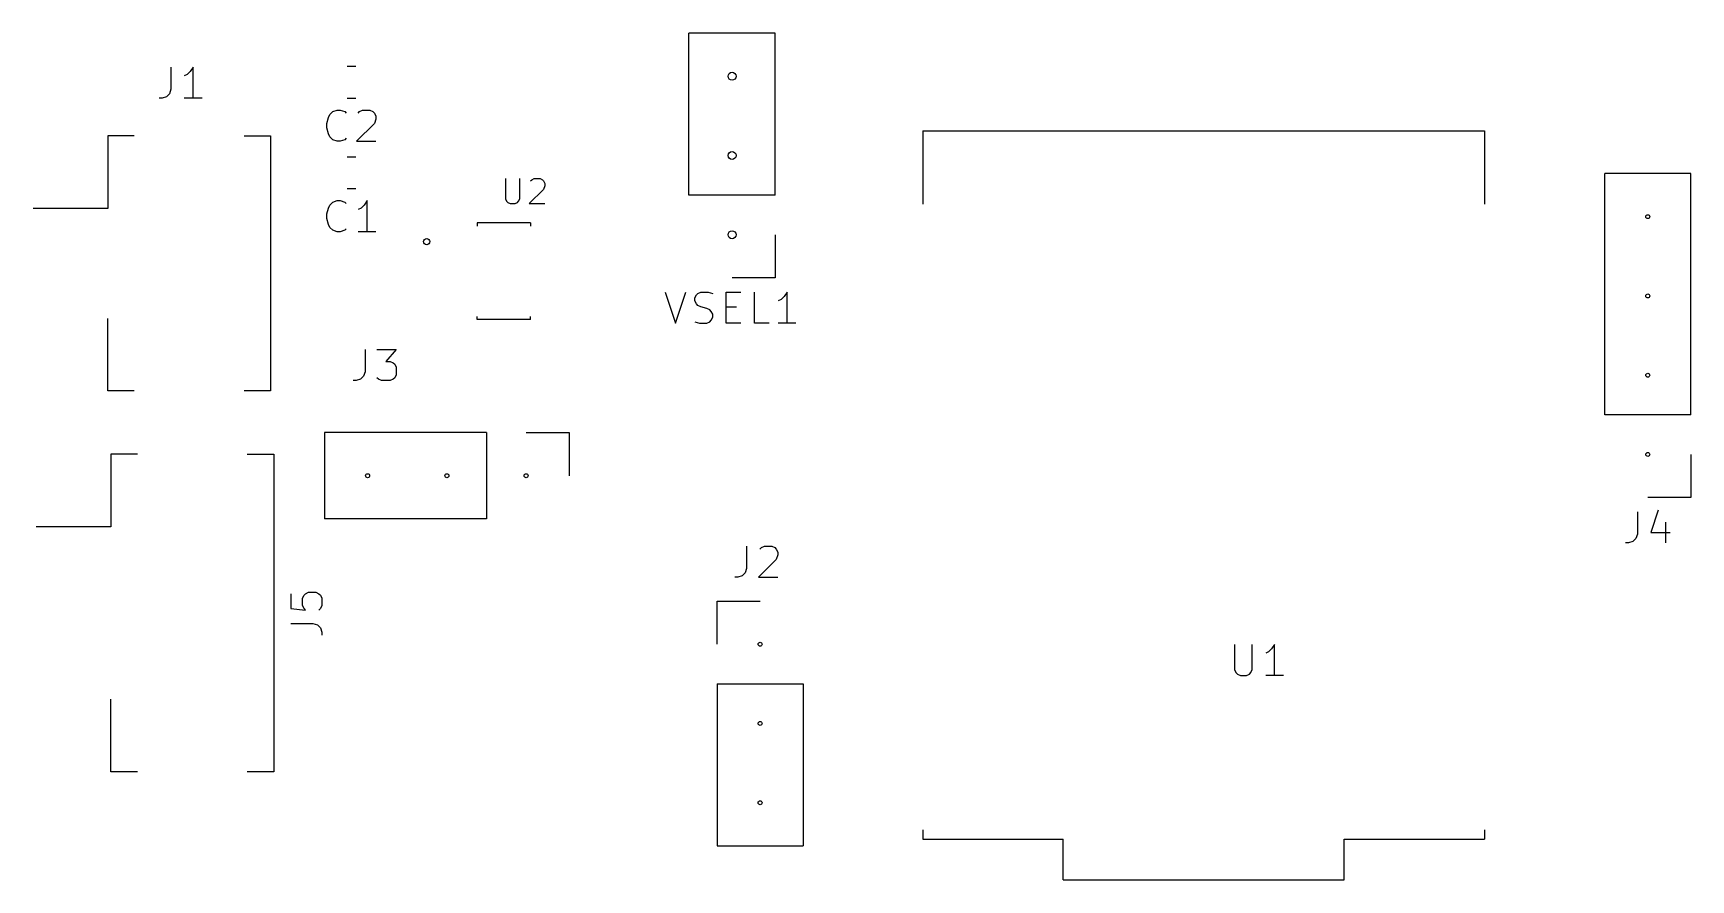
# Model space of a CAD drawing. Extents: x 0.5 to 53.6, y -30.8 to -3.6.
import ezdxf

# ---------------------------------------------------------------- set-up
doc = ezdxf.new("R2010")
doc.units = 0
doc.layers.add('BLACK', color=7, linetype='CONTINUOUS')
doc.layers.add('LYELLOW', color=51, linetype='CONTINUOUS')

msp = doc.modelspace()

# ---------------------------------------------------------------- linework, layer by layer
at = {"layer": 'BLACK'}
for centre, radius in [((22.9, -5), 0.127), ((22.9, -7.54), 0.127), ((52.25, -9.5), 0.0635), ((22.9, -10.08), 0.127), ((52.25, -12.04), 0.0635), ((52.25, -14.58), 0.0635), ((52.25, -17.12), 0.0635), ((11.22, -17.8), 0.0635), ((13.76, -17.8), 0.0635), ((16.3, -17.8), 0.0635), ((23.8, -23.2), 0.0635), ((23.8, -25.74), 0.0635), ((23.8, -28.28), 0.0635)]:
    msp.add_circle(centre, radius, dxfattribs=at)
at = {"layer": 'LYELLOW', "linetype": 'CONTINUOUS'}
for p, q in [((21.52, -8.81), (21.52, -3.62)), ((24.28, -3.62), (21.52, -3.62)), ((24.28, -8.81), (24.28, -3.62)), ((4.916666, -4.704819), (4.916666, -5.419104)), ((5.630952, -4.704819), (5.535714, -4.847676)), ((5.630952, -5.704819), (5.630952, -4.704819)), ((10.84058, -4.69), (10.55942, -4.69)), ((5.440476, -4.942914), (5.345238, -4.990533)), ((5.535714, -4.847676), (5.440476, -4.942914)), ((4.630952, -5.704819), (4.535714, -5.704819)), ((4.773809, -5.6572), (4.630952, -5.704819)), ((4.869047, -5.561961), (4.773809, -5.6572)), ((4.916666, -5.419104), (4.869047, -5.561961)), ((5.916666, -5.704819), (5.345238, -5.704819)), ((10.84058, -5.71), (10.55942, -5.71)), ((9.914286, -6.51339), (9.961905, -6.322914)), ((9.961905, -6.322914), (10.009524, -6.227676)), ((10.009524, -6.227676), (10.104762, -6.132438)), ((10.104762, -6.132438), (10.247619, -6.084819)), ((10.247619, -6.084819), (10.342857, -6.084819)), ((10.342857, -6.084819), (10.485714, -6.132438)), ((10.485714, -6.132438), (10.533333, -6.180057)), ((10.914286, -6.180057), (10.961905, -6.132438)), ((10.961905, -6.132438), (11.057143, -6.084819)), ((11.057143, -6.084819), (11.295238, -6.084819)), ((11.295238, -6.084819), (11.390476, -6.132438)), ((11.390476, -6.132438), (11.438095, -6.180057)), ((11.438095, -6.180057), (11.485714, -6.275295)), ((11.485714, -6.370533), (11.438095, -6.51339)), ((11.485714, -6.275295), (11.485714, -6.370533)), ((9.914286, -6.656247), (9.914286, -6.51339)), ((9.961905, -6.846723), (9.914286, -6.656247)), ((10.009524, -6.941961), (9.961905, -6.846723)), ((11.438095, -6.51339), (10.866667, -7.084819)), ((29.015, -6.75), (29.015, -9.1)), ((29.015, -6.75), (47.015, -6.75)), ((47.015, -6.75), (47.015, -9.1)), ((2.89, -6.915), (2.89, -9.24)), ((3.74, -6.915), (2.89, -6.915)), ((7.26, -6.915), (8.11, -6.915)), ((8.11, -6.915), (8.11, -15.085)), ((10.104762, -7.0372), (10.009524, -6.941961)), ((10.247619, -7.084819), (10.104762, -7.0372)), ((10.342857, -7.084819), (10.247619, -7.084819)), ((10.485714, -7.0372), (10.342857, -7.084819)), ((10.533333, -6.98958), (10.485714, -7.0372)), ((10.866667, -7.084819), (11.485714, -7.084819)), ((10.84058, -7.59), (10.55942, -7.59)), ((15.637892, -8.280592), (15.637892, -8.93034)), ((16.096538, -8.93034), (16.096538, -8.280592)), ((16.440521, -8.357033), (16.478742, -8.318812)), ((16.478742, -8.318812), (16.555183, -8.280592)), ((16.555183, -8.280592), (16.746285, -8.280592)), ((16.746285, -8.280592), (16.822726, -8.318812)), ((16.822726, -8.318812), (16.860947, -8.357033)), ((16.860947, -8.357033), (16.899167, -8.433474)), ((16.899167, -8.433474), (16.899167, -8.509915)), ((50.87, -15.85), (50.87, -8.12)), ((53.63, -8.12), (50.87, -8.12)), ((53.63, -15.85), (53.63, -8.12)), ((10.104762, -9.032438), (10.247619, -8.984819)), ((10.247619, -8.984819), (10.342857, -8.984819)), ((10.342857, -8.984819), (10.485714, -9.032438)), ((10.84058, -8.61), (10.55942, -8.61)), ((11.2, -8.984819), (11.104762, -9.127676)), ((11.2, -9.984819), (11.2, -8.984819)), ((15.637892, -8.93034), (15.676112, -9.006781)), ((15.676112, -9.006781), (15.714333, -9.045002)), ((16.020097, -9.045002), (16.058317, -9.006781)), ((16.058317, -9.006781), (16.096538, -8.93034)), ((16.860947, -8.624576), (16.402301, -9.083222)), ((16.899167, -8.509915), (16.860947, -8.624576)), ((24.28, -8.81), (21.52, -8.81)), ((2.89, -9.24), (0.5, -9.24)), ((9.914286, -9.41339), (9.961905, -9.222914)), ((9.914286, -9.556247), (9.914286, -9.41339)), ((9.961905, -9.746723), (9.914286, -9.556247)), ((9.961905, -9.222914), (10.009524, -9.127676)), ((10.009524, -9.127676), (10.104762, -9.032438)), ((10.485714, -9.032438), (10.533333, -9.080057)), ((11.009524, -9.222914), (10.914286, -9.270533)), ((11.104762, -9.127676), (11.009524, -9.222914)), ((15.714333, -9.045002), (15.790774, -9.083222)), ((15.790774, -9.083222), (15.943656, -9.083222)), ((15.943656, -9.083222), (16.020097, -9.045002)), ((16.402301, -9.083222), (16.899167, -9.083222)), ((10.009524, -9.841961), (9.961905, -9.746723)), ((10.104762, -9.9372), (10.009524, -9.841961)), ((10.247619, -9.984819), (10.104762, -9.9372)), ((10.342857, -9.984819), (10.247619, -9.984819)), ((10.485714, -9.9372), (10.342857, -9.984819)), ((10.533333, -9.88958), (10.485714, -9.9372)), ((11.485714, -9.984819), (10.914286, -9.984819)), ((14.735, -9.7), (14.735, -9.8)), ((16.435, -9.7), (14.735, -9.7)), ((16.435, -9.7), (16.435, -9.8)), ((24.28, -10.08), (24.28, -11.46)), ((24.28, -11.46), (22.9, -11.46)), ((20.757143, -11.914819), (21.090476, -12.914819)), ((21.090476, -12.914819), (21.423809, -11.914819)), ((21.709524, -12.105295), (21.757143, -12.010057)), ((21.709524, -12.200533), (21.709524, -12.105295)), ((21.757143, -12.295771), (21.709524, -12.200533)), ((21.757143, -12.010057), (21.804762, -11.962438)), ((21.804762, -11.962438), (21.9, -11.914819)), ((21.9, -11.914819), (22.138095, -11.914819)), ((22.138095, -11.914819), (22.280952, -11.962438)), ((22.709524, -12.914819), (22.709524, -11.914819)), ((22.709524, -11.914819), (23.185714, -11.914819)), ((23.614286, -12.914819), (23.614286, -11.914819)), ((24.471429, -12.152914), (24.376191, -12.200533)), ((24.566667, -12.057676), (24.471429, -12.152914)), ((24.661905, -11.914819), (24.566667, -12.057676)), ((24.661905, -12.914819), (24.661905, -11.914819)), ((14.735, -12.8), (14.735, -12.7)), ((16.435, -12.8), (16.435, -12.7)), ((21.804762, -12.34339), (21.757143, -12.295771)), ((21.9, -12.391009), (21.804762, -12.34339)), ((22.090476, -12.438628), (21.9, -12.391009)), ((22.185714, -12.486247), (22.090476, -12.438628)), ((22.233333, -12.533866), (22.185714, -12.486247)), ((22.280952, -12.629104), (22.233333, -12.533866)), ((22.233333, -12.81958), (22.280952, -12.724342)), ((22.280952, -12.724342), (22.280952, -12.629104)), ((22.709524, -12.391009), (23.042857, -12.391009)), ((2.89, -15.085), (2.89, -12.76)), ((16.435, -12.8), (14.735, -12.8)), ((21.709524, -12.8672), (21.852381, -12.914819)), ((21.852381, -12.914819), (22.090476, -12.914819)), ((22.090476, -12.914819), (22.185714, -12.8672)), ((22.185714, -12.8672), (22.233333, -12.81958)), ((23.185714, -12.914819), (22.709524, -12.914819)), ((24.090476, -12.914819), (23.614286, -12.914819)), ((24.947619, -12.914819), (24.376191, -12.914819)), ((11.136666, -13.754819), (11.136666, -14.469104)), ((11.517619, -13.754819), (12.136666, -13.754819)), ((12.136666, -13.754819), (11.803333, -14.135771)), ((11.803333, -14.135771), (11.94619, -14.135771)), ((11.94619, -14.135771), (12.041428, -14.18339)), ((12.041428, -14.18339), (12.089047, -14.231009)), ((12.089047, -14.231009), (12.136666, -14.326247)), ((12.136666, -14.326247), (12.136666, -14.564342)), ((10.850952, -14.754819), (10.755714, -14.754819)), ((10.993809, -14.7072), (10.850952, -14.754819)), ((11.089047, -14.611961), (10.993809, -14.7072)), ((11.136666, -14.469104), (11.089047, -14.611961)), ((11.565238, -14.7072), (11.517619, -14.65958)), ((11.660476, -14.754819), (11.565238, -14.7072)), ((11.94619, -14.754819), (11.660476, -14.754819)), ((12.041428, -14.7072), (11.94619, -14.754819)), ((12.089047, -14.65958), (12.041428, -14.7072)), ((12.136666, -14.564342), (12.089047, -14.65958)), ((3.74, -15.085), (2.89, -15.085)), ((8.11, -15.085), (7.26, -15.085)), ((53.63, -15.85), (50.87, -15.85)), ((9.84, -16.42), (9.84, -19.18)), ((15.03, -16.42), (9.84, -16.42)), ((15.03, -16.42), (15.03, -19.18)), ((16.3, -16.42), (17.68, -16.42)), ((17.68, -16.42), (17.68, -17.8)), ((2.99, -17.115), (2.99, -19.44)), ((3.84, -17.115), (2.99, -17.115)), ((7.36, -17.115), (8.21, -17.115)), ((8.21, -17.115), (8.21, -27.285)), ((53.63, -17.12), (53.63, -18.5)), ((53.63, -18.5), (52.25, -18.5)), ((51.916666, -18.954819), (51.916666, -19.669104)), ((52.583333, -18.9072), (52.345238, -19.621485)), ((2.99, -19.44), (0.6, -19.44)), ((15.03, -19.18), (9.84, -19.18)), ((52.345238, -19.621485), (52.964285, -19.621485)), ((52.821428, -19.288152), (52.821428, -19.954819)), ((23.366666, -20.054819), (23.366666, -20.769104)), ((23.795238, -20.150057), (23.842857, -20.102438)), ((23.842857, -20.102438), (23.938095, -20.054819)), ((23.938095, -20.054819), (24.17619, -20.054819)), ((24.17619, -20.054819), (24.271428, -20.102438)), ((24.271428, -20.102438), (24.319047, -20.150057)), ((24.319047, -20.150057), (24.366666, -20.245295)), ((51.630952, -19.954819), (51.535714, -19.954819)), ((51.773809, -19.9072), (51.630952, -19.954819)), ((51.869047, -19.811961), (51.773809, -19.9072)), ((51.916666, -19.669104), (51.869047, -19.811961)), ((24.319047, -20.48339), (23.747619, -21.054819)), ((24.366666, -20.340533), (24.319047, -20.48339)), ((24.366666, -20.245295), (24.366666, -20.340533)), ((23.080952, -21.054819), (22.985714, -21.054819)), ((23.223809, -21.0072), (23.080952, -21.054819)), ((23.319047, -20.911961), (23.223809, -21.0072)), ((23.366666, -20.769104), (23.319047, -20.911961)), ((23.747619, -21.054819), (24.366666, -21.054819)), ((8.754819, -21.580952), (8.754819, -22.057142)), ((9.135771, -21.723809), (9.18339, -21.628571)), ((9.135771, -21.961904), (9.135771, -21.723809)), ((9.18339, -21.628571), (9.231009, -21.580952)), ((9.231009, -21.580952), (9.326247, -21.533333)), ((9.326247, -21.533333), (9.564342, -21.533333)), ((9.564342, -21.533333), (9.65958, -21.580952)), ((9.65958, -21.580952), (9.7072, -21.628571)), ((9.7072, -21.628571), (9.754819, -21.723809)), ((9.754819, -21.723809), (9.754819, -21.961904)), ((8.754819, -22.057142), (9.231009, -22.104761)), ((9.18339, -22.057142), (9.135771, -21.961904)), ((9.231009, -22.104761), (9.18339, -22.057142)), ((9.7072, -22.057142), (9.65958, -22.104761)), ((9.754819, -21.961904), (9.7072, -22.057142)), ((22.42, -21.82), (23.8, -21.82)), ((22.42, -23.2), (22.42, -21.82)), ((8.754819, -22.533333), (9.469104, -22.533333)), ((9.469104, -22.533333), (9.611961, -22.580952)), ((9.611961, -22.580952), (9.7072, -22.67619)), ((9.7072, -22.67619), (9.754819, -22.819047)), ((9.754819, -22.819047), (9.754819, -22.914285)), ((39.003095, -23.204819), (39.003095, -24.014342)), ((39.574523, -24.014342), (39.574523, -23.204819)), ((40.193571, -23.347676), (40.098333, -23.442914)), ((40.288809, -23.204819), (40.193571, -23.347676)), ((40.288809, -24.204819), (40.288809, -23.204819)), ((40.098333, -23.442914), (40.003095, -23.490533)), ((39.003095, -24.014342), (39.050714, -24.10958)), ((39.050714, -24.10958), (39.098333, -24.1572)), ((39.098333, -24.1572), (39.193571, -24.204819)), ((39.193571, -24.204819), (39.384047, -24.204819)), ((39.384047, -24.204819), (39.479285, -24.1572)), ((39.479285, -24.1572), (39.526904, -24.10958)), ((39.526904, -24.10958), (39.574523, -24.014342)), ((40.574523, -24.204819), (40.003095, -24.204819)), ((2.99, -27.285), (2.99, -24.96)), ((22.42, -24.47), (22.42, -29.66)), ((22.42, -24.47), (25.18, -24.47)), ((25.18, -24.47), (25.18, -29.66)), ((3.84, -27.285), (2.99, -27.285)), ((8.21, -27.285), (7.36, -27.285)), ((29.015, -29.15), (29.015, -29.45)), ((47.015, -29.15), (47.015, -29.45)), ((22.42, -29.66), (25.18, -29.66)), ((29.015, -29.45), (33.515, -29.45)), ((33.515, -30.75), (33.515, -29.45)), ((42.515, -29.45), (47.015, -29.45)), ((42.515, -30.75), (42.515, -29.45)), ((33.515, -30.75), (42.515, -30.75))]:
    msp.add_line(p, q, dxfattribs=at)
at = {"layer": 'LYELLOW'}
msp.add_circle((13.116, -10.3), 0.1, dxfattribs=at)

doc.saveas('drawing.dxf')
